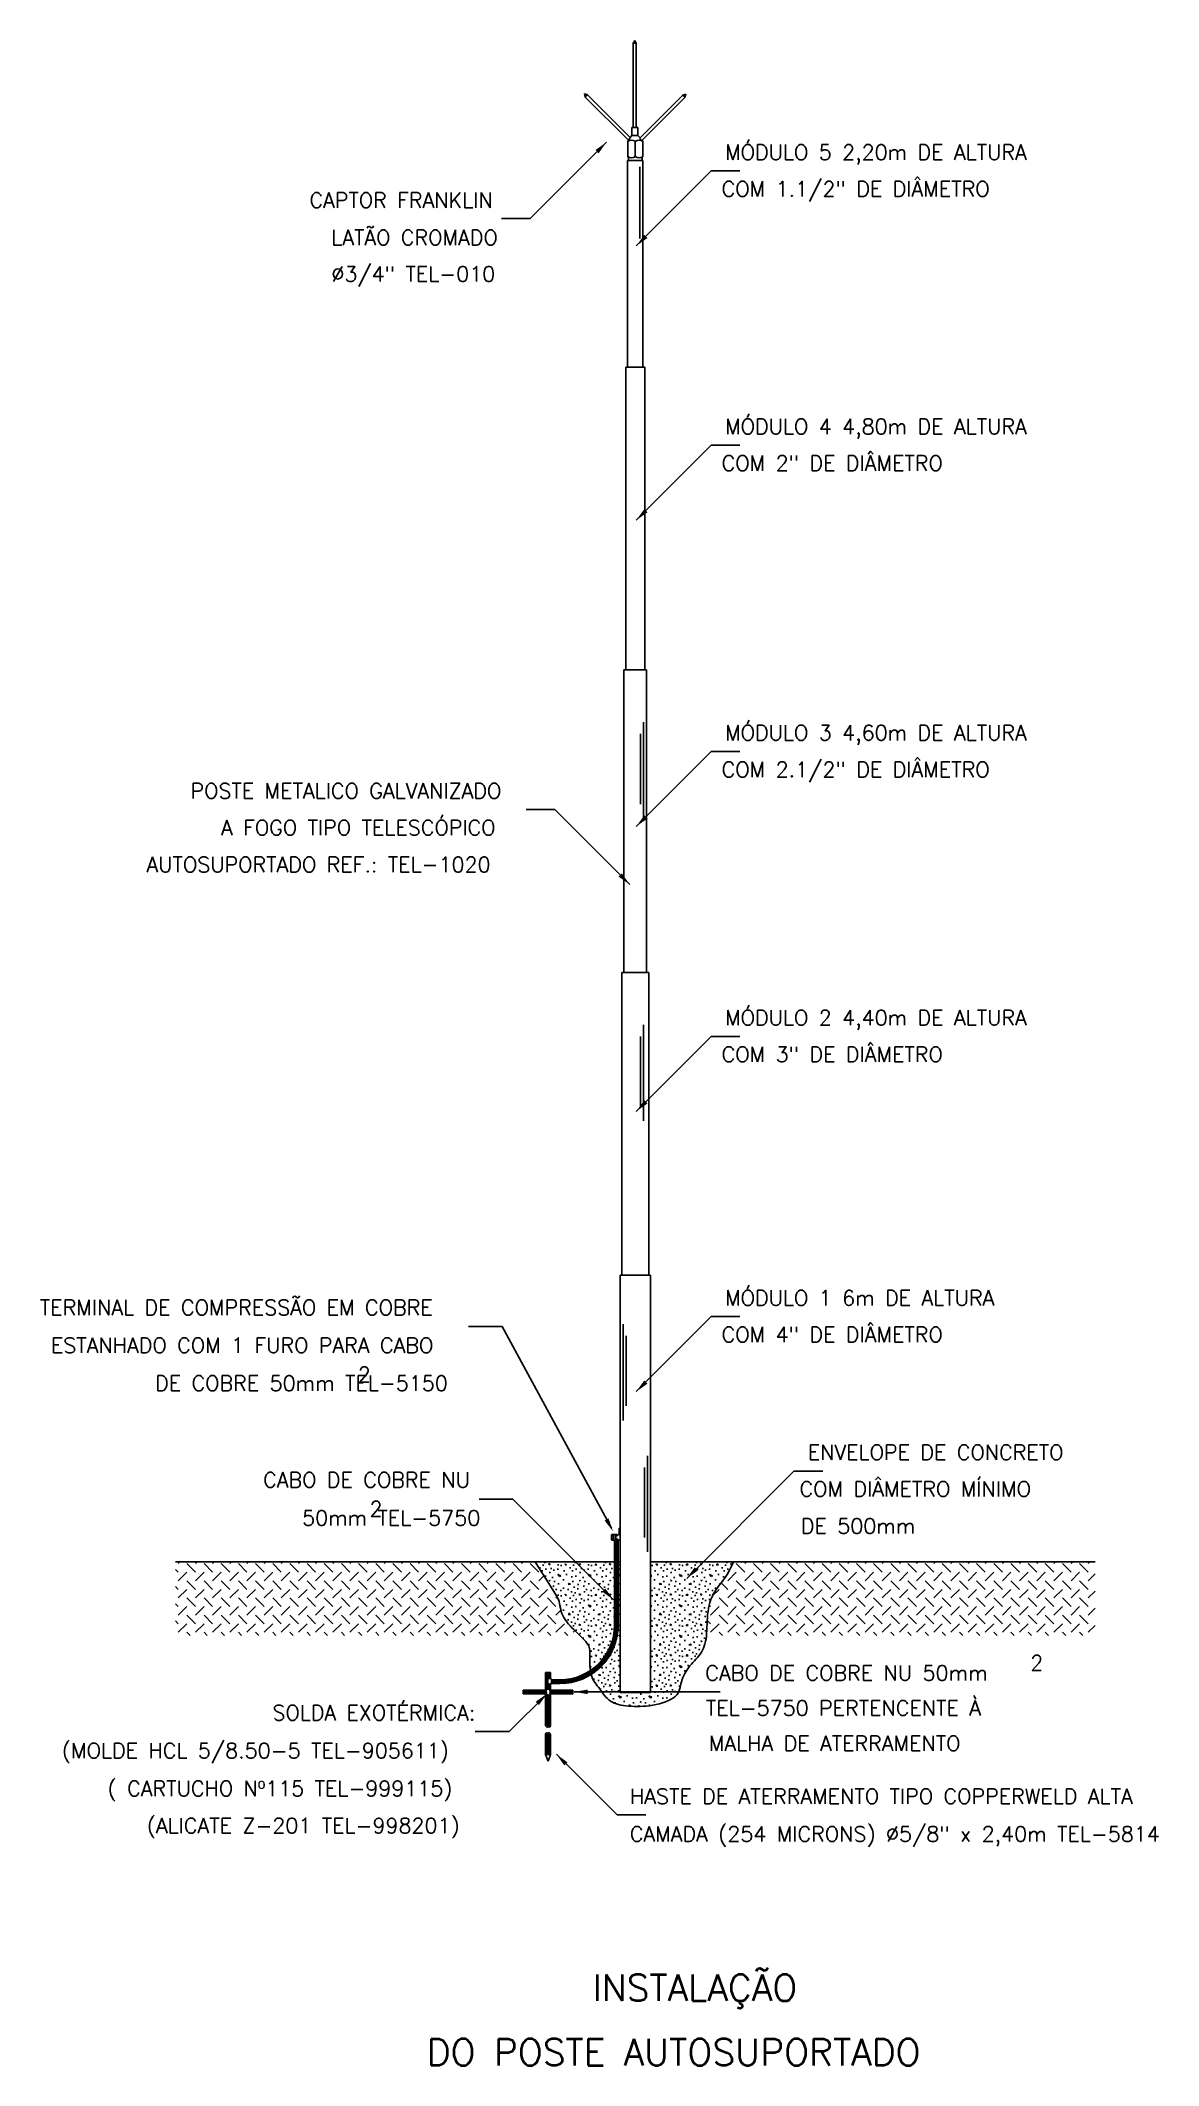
# Model space of a CAD drawing. Header units: millimetres. Extents: x -5859.4 to -5844.6, y -4731.5 to -4704.8.
import ezdxf
from ezdxf.enums import TextEntityAlignment as Align

# ---------------------------------------------------------------- set-up
doc = ezdxf.new("R2010")
doc.units = ezdxf.units.MM
doc.header["$LTSCALE"] = 10
doc.layers.add('Termotécnica', color=7, linetype='Continuous')
doc.styles.add('r140', font='romans.shx')
doc.styles.add('r80', font='romans.shx')

msp = doc.modelspace()

# ---------------------------------------------------------------- hatches: boundary and pattern name
at = {"layer": 'Termotécnica'}
h = msp.add_hatch(dxfattribs=at)
h.set_pattern_fill('CHECKERED', color=1, scale=0.16, angle=45, style=0)
h.set_pattern_definition([(45, (-5862.08326, -4737.51033), (0, 0.2262742), [0.16, -0.16]), (135, (-5862.08326, -4737.39719), (-0.2262742, 0), [0.16, -0.16])])
h.paths.add_polyline_path([(-5857.595, -4725.787), (-5852.263, -4725.787), (-5852.27, -4725.78), (-5852.295, -4725.757), (-5852.319, -4725.733), (-5852.345, -4725.709), (-5852.369, -4725.683), (-5852.394, -4725.657), (-5852.417, -4725.631), (-5852.438, -4725.604), (-5852.458, -4725.577), (-5852.475, -4725.55), (-5852.489, -4725.523), (-5852.501, -4725.496), (-5852.51, -4725.468), (-5852.517, -4725.441), (-5852.523, -4725.415), (-5852.528, -4725.389), (-5852.534, -4725.363), (-5852.54, -4725.338), (-5852.548, -4725.313), (-5852.559, -4725.289), (-5852.573, -4725.262), (-5852.594, -4725.228), (-5852.622, -4725.183), (-5852.661, -4725.124), (-5852.71, -4725.045), (-5852.773, -4724.944), (-5852.852, -4724.817), (-5857.595, -4724.817)])
h.paths.add_polyline_path([(-5850.242, -4724.817), (-5850.269, -4724.881), (-5850.296, -4724.935), (-5850.323, -4724.981), (-5850.349, -4725.021), (-5850.375, -4725.056), (-5850.4, -4725.088), (-5850.424, -4725.118), (-5850.446, -4725.148), (-5850.468, -4725.178), (-5850.487, -4725.21), (-5850.506, -4725.243), (-5850.522, -4725.277), (-5850.537, -4725.313), (-5850.55, -4725.35), (-5850.561, -4725.388), (-5850.57, -4725.428), (-5850.576, -4725.469), (-5850.581, -4725.51), (-5850.584, -4725.553), (-5850.586, -4725.595), (-5850.588, -4725.637), (-5850.59, -4725.678), (-5850.591, -4725.719), (-5850.594, -4725.758), (-5850.597, -4725.787), (-5845.474, -4725.787), (-5845.474, -4724.817)])
h = msp.add_hatch(dxfattribs=at)
h.set_pattern_fill('CONC', color=1, scale=0.4, style=0)
h.set_pattern_definition([(0, (-5862.36395, -4737.73425), (0, 0.4), [0, -0.4]), (0, (-5862.35995, -4737.87425), (0, 0.4), [0, -0.4]), (0, (-5862.34795, -4737.65825), (0, 0.4), [0, -0.4]), (338.1986, (-5862.55595, -4737.78225), (1.2000001, -0.39999996), [0.043081, -2.110985]), (216.8699, (-5862.51595, -4737.79825), (1.19999997, 0.80000005), [0.02, -1.98]), (130.6013, (-5862.531947, -4737.81025), (2.00000017, -2.39999961), [0.036878, -3.6509396, 0]), (206.5651, (-5862.66395, -4737.85825), (-0.3999997, -0.4000005), [0.0089444, -0.885483, 0]), (326.3099, (-5862.67195, -4737.86225), (0.7999998, -0.4000005), [0.014422, -1.427798]), (108.4349, (-5862.65995, -4737.87025), (-0.3999994, 0.8000002), [0.012649, -1.252262, 0]), (225, (-5862.40795, -4737.89825), (0, -0.4), [0.0169704, -0.548715, 0]), (0, (-5862.41995, -4737.91025), (0.4, 0.4), [0.024, -0.376, 0]), (135, (-5862.39595, -4737.91025), (-0.4, 0), [0.0169704, -0.548715, 0]), (251.5651, (-5862.45595, -4737.64225), (0.3999994, 0.8000002), [0.012649, -1.252262, 0]), (0, (-5862.45995, -4737.65425), (0.4, 0.4), [0.02, -0.38, 0]), (143.1301, (-5862.43995, -4737.65425), (-1.19999997, 0.80000005), [0.02, -1.98]), (213.6901, (-5862.66795, -4737.63825), (0.7999998, 0.4000005), [0.014422, -1.427798]), (341.5651, (-5862.67995, -4737.64625), (-0.8000002, 0.3999994), [0.025298, -1.239613]), (126.8699, (-5862.65595, -4737.65425), (0.80000005, -1.19999997), [0.02, -1.98]), (0, (-5862.55195, -4737.65425), (0, 0.4), [0, -0.4]), (0, (-5862.65995, -4737.75825), (0, 0.4), [0, -0.4]), (0, (-5862.54795, -4737.90625), (0, 0.4), [0, -0.4]), (0, (-5862.43995, -4737.78225), (0, 0.4), [0, -0.4]), (0, (-5862.55595, -4737.71425), (0, 0.4), [0, -0.4]), (0, (-5862.64395, -4737.70225), (0, 0.4), [0, -0.4]), (0, (-5862.60795, -4737.72625), (0, 0.4), [0, -0.4]), (0, (-5862.62395, -4737.82225), (0, 0.4), [0, -0.4]), (0, (-5862.71995, -4737.80625), (0, 0.4), [0, -0.4]), (0, (-5862.71595, -4737.71425), (0, 0.4), [0, -0.4]), (0, (-5862.72795, -4737.62625), (0, 0.4), [0, -0.4]), (0, (-5862.60395, -4737.61025), (0, 0.4), [0, -0.4]), (0, (-5862.51595, -4737.59425), (0, 0.4), [0, -0.4]), (0, (-5862.37595, -4737.61025), (0, 0.4), [0, -0.4]), (0, (-5862.47195, -4737.73425), (0, 0.4), [0, -0.4]), (0, (-5862.51195, -4737.66225), (0, 0.4), [0, -0.4]), (0, (-5862.47995, -4737.85425), (0, 0.4), [0, -0.4]), (0, (-5862.59995, -4737.87425), (0, 0.4), [0, -0.4]), (0, (-5862.47995, -4737.96225), (0, 0.4), [0, -0.4]), (0, (-5862.61195, -4737.93825), (0, 0.4), [0, -0.4]), (0, (-5862.73995, -4737.95025), (0, 0.4), [0, -0.4]), (0, (-5862.69195, -4737.97025), (0, 0.4), [0, -0.4]), (0, (-5862.68795, -4737.91425), (0, 0.4), [0, -0.4]), (0, (-5862.41995, -4737.97825), (0, 0.4), [0, -0.4]), (0, (-5862.37195, -4737.81425), (0, 0.4), [0, -0.4]), (0, (-5862.39195, -4737.69425), (0, 0.4), [0, -0.4]), (0, (-5862.57595, -4737.98225), (0, 0.4), [0, -0.4])])
h.paths.add_polyline_path([(-5851.809, -4725.651), (-5851.809, -4724.817), (-5852.852, -4724.817), (-5852.773, -4724.944), (-5852.71, -4725.045), (-5852.661, -4725.124), (-5852.622, -4725.183), (-5852.594, -4725.228), (-5852.573, -4725.262), (-5852.559, -4725.289), (-5852.548, -4725.313), (-5852.54, -4725.338), (-5852.534, -4725.363), (-5852.528, -4725.389), (-5852.523, -4725.415), (-5852.517, -4725.441), (-5852.51, -4725.468), (-5852.501, -4725.496), (-5852.489, -4725.523), (-5852.475, -4725.55), (-5852.458, -4725.577), (-5852.438, -4725.604), (-5852.417, -4725.631), (-5852.394, -4725.657), (-5852.369, -4725.683), (-5852.345, -4725.709), (-5852.319, -4725.733), (-5852.295, -4725.757), (-5852.27, -4725.78), (-5852.247, -4725.803), (-5852.225, -4725.825), (-5852.205, -4725.846), (-5852.186, -4725.866), (-5852.171, -4725.886), (-5852.158, -4725.905), (-5852.148, -4725.924), (-5852.141, -4725.942), (-5852.136, -4725.961), (-5852.133, -4725.981), (-5852.132, -4726.001), (-5852.132, -4726.022), (-5852.133, -4726.046), (-5852.133, -4726.071), (-5852.134, -4726.099), (-5852.134, -4726.128), (-5852.134, -4726.159), (-5852.132, -4726.191), (-5852.13, -4726.222), (-5852.127, -4726.248, 0.249446)])
h.paths.add_polyline_path([(-5850.963, -4726.528), (-5850.96, -4726.522), (-5850.951, -4726.498), (-5850.944, -4726.473), (-5850.938, -4726.447), (-5850.933, -4726.421), (-5850.926, -4726.395), (-5850.917, -4726.368), (-5850.907, -4726.341), (-5850.895, -4726.315), (-5850.881, -4726.289), (-5850.867, -4726.263), (-5850.85, -4726.237), (-5850.833, -4726.212), (-5850.814, -4726.188), (-5850.795, -4726.165), (-5850.775, -4726.143), (-5850.755, -4726.121), (-5850.735, -4726.099), (-5850.715, -4726.077), (-5850.696, -4726.054), (-5850.679, -4726.031), (-5850.663, -4726.006), (-5850.649, -4725.981), (-5850.636, -4725.954), (-5850.625, -4725.925), (-5850.616, -4725.895), (-5850.609, -4725.863), (-5850.602, -4725.83), (-5850.598, -4725.795), (-5850.594, -4725.758), (-5850.591, -4725.719), (-5850.59, -4725.678), (-5850.588, -4725.637), (-5850.586, -4725.595), (-5850.584, -4725.553), (-5850.581, -4725.51), (-5850.576, -4725.469), (-5850.57, -4725.428), (-5850.561, -4725.388), (-5850.55, -4725.35), (-5850.537, -4725.313), (-5850.522, -4725.277), (-5850.506, -4725.243), (-5850.487, -4725.21), (-5850.468, -4725.178), (-5850.446, -4725.148), (-5850.424, -4725.118), (-5850.4, -4725.088), (-5850.375, -4725.056), (-5850.349, -4725.021), (-5850.323, -4724.981), (-5850.296, -4724.935), (-5850.269, -4724.881), (-5850.242, -4724.817), (-5851.335, -4724.817), (-5851.335, -4726.528)])
h.paths.add_polyline_path([(-5851.735, -4726.528), (-5851.735, -4724.817), (-5851.76, -4724.817), (-5851.76, -4725.651, -0.000135), (-5851.76, -4725.651, -0.256315), (-5852.116, -4726.3), (-5852.113, -4726.312), (-5852.104, -4726.338), (-5852.093, -4726.362), (-5852.08, -4726.385), (-5852.066, -4726.407), (-5852.051, -4726.428), (-5852.036, -4726.448), (-5852.02, -4726.469), (-5852.004, -4726.49), (-5851.988, -4726.511), (-5851.976, -4726.528)])
h.paths.add_polyline_path([(-5851.976, -4726.528), (-5851.972, -4726.533), (-5851.956, -4726.555), (-5851.939, -4726.577), (-5851.921, -4726.598), (-5851.902, -4726.617), (-5851.882, -4726.635), (-5851.86, -4726.652), (-5851.837, -4726.666), (-5851.811, -4726.678), (-5851.784, -4726.688), (-5851.755, -4726.696), (-5851.724, -4726.703), (-5851.692, -4726.709), (-5851.659, -4726.713), (-5851.624, -4726.716), (-5851.587, -4726.719), (-5851.55, -4726.721), (-5851.511, -4726.721), (-5851.471, -4726.721), (-5851.431, -4726.719), (-5851.389, -4726.716), (-5851.347, -4726.711), (-5851.304, -4726.704), (-5851.261, -4726.696), (-5851.217, -4726.685), (-5851.175, -4726.673), (-5851.135, -4726.659), (-5851.097, -4726.644), (-5851.062, -4726.627), (-5851.032, -4726.609), (-5851.007, -4726.589), (-5850.987, -4726.568), (-5850.971, -4726.545), (-5850.963, -4726.528), (-5851.335, -4726.528), (-5851.335, -4726.539), (-5851.735, -4726.539), (-5851.735, -4726.528)])

# ---------------------------------------------------------------- linework, layer by layer
at = {"layer": 'Termotécnica', "color": 2}
for p, q in [((-5851.562, -4704.804), (-5851.542, -4704.77)), ((-5851.562, -4705.915), (-5851.562, -4704.804)), ((-5851.562, -4704.804), (-5851.521, -4704.804)), ((-5851.542, -4704.77), (-5851.521, -4704.804)), ((-5851.521, -4705.915), (-5851.521, -4704.804)), ((-5852.193, -4705.514), (-5852.205, -4705.474)), ((-5852.205, -4705.474), (-5852.167, -4705.482)), ((-5852.193, -4705.514), (-5852.167, -4705.482)), ((-5851.627, -4706.08), (-5852.193, -4705.514)), ((-5851.602, -4706.047), (-5852.167, -4705.482)), ((-5851.475, -4706.056), (-5850.909, -4705.49)), ((-5851.442, -4706.081), (-5850.876, -4705.515)), ((-5850.909, -4705.49), (-5850.868, -4705.478)), ((-5850.909, -4705.49), (-5850.876, -4705.515)), ((-5850.868, -4705.478), (-5850.876, -4705.515)), ((-5851.58, -4705.915), (-5851.5, -4705.915)), ((-5851.58, -4706.023), (-5851.58, -4705.915)), ((-5851.5, -4705.915), (-5851.5, -4706.023)), ((-5852.92, -4707.114), (-5851.912, -4706.107)), ((-5851.634, -4706.1), (-5851.626, -4706.081)), ((-5851.634, -4706.299), (-5851.634, -4706.1)), ((-5851.602, -4706.047), (-5851.581, -4706.023)), ((-5851.5, -4706.023), (-5851.58, -4706.023)), ((-5851.534, -4706.299), (-5851.534, -4706.099)), ((-5851.472, -4706.051), (-5851.5, -4706.022)), ((-5851.442, -4706.081), (-5851.446, -4706.085)), ((-5851.434, -4706.1), (-5851.443, -4706.082)), ((-5851.434, -4706.299), (-5851.434, -4706.1)), ((-5851.635, -4706.35), (-5851.435, -4706.35)), ((-5851.635, -4709.076), (-5851.635, -4706.35)), ((-5851.625, -4706.316), (-5851.625, -4706.35)), ((-5850.534, -4706.489), (-5851.522, -4707.477)), ((-5851.445, -4706.35), (-5851.445, -4706.316)), ((-5851.435, -4706.35), (-5851.435, -4709.076)), ((-5851.661, -4709.076), (-5851.661, -4713.063)), ((-5851.661, -4709.076), (-5851.409, -4709.076)), ((-5851.409, -4709.076), (-5851.409, -4713.063)), ((-5850.534, -4710.103), (-5851.522, -4711.091)), ((-5851.685, -4717.051), (-5851.685, -4713.063)), ((-5851.685, -4713.063), (-5851.385, -4713.063)), ((-5851.385, -4713.063), (-5851.385, -4717.051)), ((-5850.534, -4714.138), (-5851.522, -4715.126)), ((-5852.594, -4714.904), (-5851.606, -4715.892)), ((-5851.711, -4717.051), (-5851.358, -4717.051)), ((-5851.711, -4721.039), (-5851.711, -4717.051)), ((-5851.358, -4721.039), (-5851.358, -4717.051)), ((-5850.534, -4717.893), (-5851.522, -4718.881)), ((-5851.735, -4721.039), (-5851.335, -4721.039)), ((-5851.335, -4721.039), (-5851.335, -4726.539)), ((-5853.287, -4721.713), (-5851.846, -4724.374)), ((-5850.534, -4721.584), (-5851.522, -4722.573)), ((-5849.443, -4723.62), (-5850.857, -4725.034)), ((-5853.148, -4723.99), (-5851.823, -4725.315)), ((-5851.747, -4724.372), (-5851.747, -4724.454)), ((-5851.735, -4724.372), (-5851.747, -4724.372)), ((-5851.735, -4724.372), (-5851.735, -4724.53)), ((-5851.819, -4724.454), (-5851.819, -4724.53)), ((-5851.779, -4724.454), (-5851.819, -4724.454)), ((-5851.779, -4724.53), (-5851.819, -4724.53)), ((-5851.809, -4725.651), (-5851.809, -4724.53)), ((-5851.791, -4724.466), (-5851.779, -4724.466)), ((-5851.791, -4724.466), (-5851.791, -4724.518)), ((-5851.791, -4724.518), (-5851.779, -4724.518)), ((-5851.789, -4724.468), (-5851.763, -4724.468)), ((-5851.789, -4724.516), (-5851.763, -4724.516)), ((-5851.779, -4724.454), (-5851.779, -4724.466)), ((-5851.779, -4724.53), (-5851.779, -4724.518)), ((-5851.763, -4724.454), (-5851.763, -4724.468)), ((-5851.747, -4724.454), (-5851.763, -4724.454)), ((-5851.763, -4724.53), (-5851.763, -4724.516)), ((-5851.735, -4724.53), (-5851.763, -4724.53)), ((-5851.76, -4725.651), (-5851.76, -4724.53)), ((-5853.012, -4726.555), (-5853.012, -4726.506)), ((-5853.012, -4726.506), (-5852.706, -4726.506)), ((-5852.663, -4726.506), (-5852.357, -4726.506)), ((-5852.644, -4726.42), (-5852.529, -4726.42)), ((-5852.635, -4726.371), (-5852.529, -4726.371)), ((-5852.357, -4726.555), (-5852.357, -4726.506)), ((-5850.794, -4726.528), (-5852.341, -4726.528)), ((-5851.335, -4726.539), (-5851.735, -4726.539)), ((-5853.197, -4727.053), (-5852.698, -4726.554)), ((-5853.012, -4726.555), (-5852.711, -4726.555)), ((-5852.658, -4726.555), (-5852.357, -4726.555)), ((-5851.775, -4728.151), (-5852.575, -4727.351))]:
    msp.add_line(p, q, dxfattribs=at)
at = {"layer": 'Termotécnica', "color": 1}
for p, q in [((-5851.475, -4706.433), (-5851.475, -4707.38)), ((-5850.534, -4706.489), (-5850.156, -4706.489)), ((-5852.92, -4707.114), (-5853.298, -4707.114)), ((-5850.534, -4710.103), (-5850.156, -4710.103)), ((-5851.465, -4713.906), (-5851.465, -4714.83)), ((-5851.425, -4713.752), (-5851.425, -4715.018)), ((-5850.534, -4714.138), (-5850.156, -4714.138)), ((-5852.594, -4714.904), (-5852.972, -4714.904)), ((-5851.425, -4717.74), (-5851.425, -4719.006)), ((-5851.465, -4717.894), (-5851.465, -4718.817)), ((-5850.534, -4717.893), (-5850.156, -4717.893)), ((-5853.732, -4721.713), (-5853.287, -4721.713)), ((-5851.695, -4721.685), (-5851.695, -4722.951)), ((-5850.534, -4721.584), (-5850.156, -4721.584)), ((-5851.655, -4721.839), (-5851.655, -4722.762)), ((-5851.415, -4723.573), (-5851.415, -4724.496)), ((-5851.375, -4723.419), (-5851.375, -4724.685)), ((-5849.443, -4723.62), (-5849.064, -4723.62)), ((-5853.594, -4723.99), (-5853.148, -4723.99)), ((-5851.847, -4724.519), (-5851.847, -4724.465)), ((-5851.844, -4724.456), (-5851.823, -4724.456)), ((-5851.844, -4724.474), (-5851.823, -4724.474)), ((-5851.844, -4724.51), (-5851.823, -4724.51)), ((-5851.844, -4724.528), (-5851.823, -4724.528)), ((-5851.819, -4724.465), (-5851.819, -4724.519)), ((-5852.716, -4726.506), (-5852.716, -4726.275)), ((-5852.652, -4726.275), (-5852.716, -4726.275)), ((-5852.708, -4726.506), (-5852.708, -4726.275)), ((-5852.696, -4726.492), (-5852.696, -4726.275)), ((-5852.672, -4726.352), (-5852.672, -4726.275)), ((-5852.66, -4726.352), (-5852.66, -4726.275)), ((-5852.652, -4726.354), (-5852.652, -4726.275)), ((-5852.684, -4726.493), (-5852.683, -4726.493)), ((-5852.672, -4726.49), (-5852.672, -4726.428)), ((-5852.659, -4726.352), (-5852.661, -4726.352)), ((-5852.66, -4726.506), (-5852.66, -4726.426)), ((-5852.652, -4726.506), (-5852.652, -4726.424)), ((-5850.794, -4726.528), (-5850.416, -4726.528)), ((-5852.716, -4726.976), (-5852.716, -4726.555)), ((-5852.708, -4726.967), (-5852.708, -4726.569)), ((-5852.696, -4726.965), (-5852.696, -4726.567)), ((-5852.672, -4726.988), (-5852.672, -4726.572)), ((-5852.66, -4726.991), (-5852.66, -4726.566)), ((-5852.652, -4726.976), (-5852.652, -4726.555)), ((-5853.643, -4727.053), (-5853.197, -4727.053)), ((-5852.708, -4727.072), (-5852.708, -4727.353)), ((-5852.696, -4727.074), (-5852.696, -4727.353)), ((-5852.716, -4727.086), (-5852.716, -4727.353)), ((-5852.672, -4727.097), (-5852.672, -4727.353)), ((-5852.66, -4727.096), (-5852.66, -4727.353)), ((-5852.652, -4727.086), (-5852.652, -4727.353)), ((-5852.684, -4727.442), (-5852.716, -4727.353)), ((-5852.652, -4727.353), (-5852.716, -4727.353)), ((-5852.684, -4727.442), (-5852.652, -4727.353)), ((-5851.775, -4728.151), (-5851.397, -4728.151))]:
    msp.add_line(p, q, dxfattribs=at)
at = {"layer": 'Termotécnica', "color": 3}
for p, q in [((-5857.595, -4724.817), (-5851.809, -4724.817)), ((-5851.76, -4724.817), (-5851.735, -4724.817)), ((-5851.335, -4724.817), (-5845.474, -4724.817))]:
    msp.add_line(p, q, dxfattribs=at)
at = {"layer": 'Termotécnica', "color": 2}
msp.add_lwpolyline([(-5851.735, -4726.539), (-5851.735, -4721.039)], dxfattribs=at)
at = {"layer": 'Termotécnica', "color": 1}
for points in [[(-5852.852, -4724.817), (-5852.773, -4724.944), (-5852.71, -4725.045), (-5852.661, -4725.124), (-5852.622, -4725.183), (-5852.594, -4725.228), (-5852.573, -4725.262), (-5852.559, -4725.289), (-5852.548, -4725.313), (-5852.54, -4725.338), (-5852.534, -4725.363), (-5852.528, -4725.389), (-5852.523, -4725.415), (-5852.517, -4725.441), (-5852.51, -4725.468), (-5852.501, -4725.496), (-5852.489, -4725.523), (-5852.475, -4725.55), (-5852.458, -4725.577), (-5852.438, -4725.604), (-5852.417, -4725.631), (-5852.394, -4725.657), (-5852.369, -4725.683), (-5852.345, -4725.709), (-5852.319, -4725.733), (-5852.295, -4725.757), (-5852.27, -4725.78), (-5852.247, -4725.803), (-5852.225, -4725.825), (-5852.205, -4725.846), (-5852.186, -4725.866), (-5852.171, -4725.886), (-5852.158, -4725.905), (-5852.148, -4725.924), (-5852.141, -4725.942), (-5852.136, -4725.961), (-5852.133, -4725.981), (-5852.132, -4726.001), (-5852.132, -4726.022), (-5852.133, -4726.046), (-5852.133, -4726.071), (-5852.134, -4726.099), (-5852.134, -4726.128), (-5852.134, -4726.159), (-5852.132, -4726.191), (-5852.13, -4726.222), (-5852.126, -4726.253), (-5852.12, -4726.283), (-5852.113, -4726.312), (-5852.104, -4726.338), (-5852.093, -4726.362), (-5852.08, -4726.385), (-5852.066, -4726.407), (-5852.051, -4726.428), (-5852.036, -4726.448), (-5852.02, -4726.469), (-5852.004, -4726.49), (-5851.988, -4726.511), (-5851.972, -4726.533), (-5851.956, -4726.555), (-5851.939, -4726.577), (-5851.921, -4726.598), (-5851.902, -4726.617), (-5851.882, -4726.635), (-5851.86, -4726.652), (-5851.837, -4726.666), (-5851.811, -4726.678), (-5851.784, -4726.688), (-5851.755, -4726.696), (-5851.724, -4726.703), (-5851.692, -4726.709), (-5851.659, -4726.713), (-5851.624, -4726.716), (-5851.587, -4726.719), (-5851.55, -4726.721), (-5851.511, -4726.721), (-5851.471, -4726.721), (-5851.431, -4726.719), (-5851.389, -4726.716), (-5851.347, -4726.711), (-5851.304, -4726.704), (-5851.261, -4726.696), (-5851.217, -4726.685), (-5851.175, -4726.673), (-5851.135, -4726.659), (-5851.097, -4726.644), (-5851.062, -4726.627), (-5851.032, -4726.609), (-5851.007, -4726.589), (-5850.987, -4726.568), (-5850.971, -4726.545), (-5850.96, -4726.522), (-5850.951, -4726.498), (-5850.944, -4726.473), (-5850.938, -4726.447), (-5850.933, -4726.421), (-5850.926, -4726.395), (-5850.917, -4726.368), (-5850.907, -4726.341), (-5850.895, -4726.315), (-5850.881, -4726.289), (-5850.867, -4726.263), (-5850.85, -4726.237), (-5850.833, -4726.212), (-5850.814, -4726.188), (-5850.795, -4726.165), (-5850.775, -4726.143), (-5850.755, -4726.121), (-5850.735, -4726.099), (-5850.715, -4726.077), (-5850.696, -4726.054), (-5850.679, -4726.031), (-5850.663, -4726.006), (-5850.649, -4725.981), (-5850.636, -4725.954), (-5850.625, -4725.925), (-5850.616, -4725.895), (-5850.609, -4725.863), (-5850.602, -4725.83), (-5850.598, -4725.795), (-5850.594, -4725.758), (-5850.591, -4725.719), (-5850.59, -4725.678), (-5850.588, -4725.637), (-5850.586, -4725.595), (-5850.584, -4725.553), (-5850.581, -4725.51), (-5850.576, -4725.469), (-5850.57, -4725.428), (-5850.561, -4725.388), (-5850.55, -4725.35), (-5850.537, -4725.313), (-5850.522, -4725.277), (-5850.506, -4725.243), (-5850.487, -4725.21), (-5850.468, -4725.178), (-5850.446, -4725.148), (-5850.424, -4725.118), (-5850.4, -4725.088), (-5850.375, -4725.056), (-5850.349, -4725.021), (-5850.323, -4724.981), (-5850.296, -4724.935), (-5850.269, -4724.881), (-5850.242, -4724.817)], [(-5852.684, -4726.493), (-5852.685, -4726.493), (-5852.686, -4726.493), (-5852.687, -4726.493), (-5852.688, -4726.493), (-5852.689, -4726.493), (-5852.691, -4726.493), (-5852.692, -4726.492), (-5852.693, -4726.492), (-5852.694, -4726.492), (-5852.695, -4726.492), (-5852.696, -4726.492), (-5852.697, -4726.493), (-5852.698, -4726.493), (-5852.699, -4726.493), (-5852.7, -4726.493), (-5852.701, -4726.494), (-5852.701, -4726.494), (-5852.702, -4726.495), (-5852.703, -4726.495), (-5852.704, -4726.496), (-5852.704, -4726.497), (-5852.705, -4726.497), (-5852.705, -4726.498), (-5852.705, -4726.499), (-5852.706, -4726.499), (-5852.706, -4726.5), (-5852.706, -4726.501), (-5852.706, -4726.502), (-5852.705, -4726.503), (-5852.705, -4726.504), (-5852.705, -4726.505), (-5852.705, -4726.505), (-5852.705, -4726.506), (-5852.706, -4726.507), (-5852.706, -4726.508), (-5852.706, -4726.509), (-5852.707, -4726.509), (-5852.707, -4726.51), (-5852.707, -4726.511), (-5852.708, -4726.512), (-5852.708, -4726.513), (-5852.709, -4726.513), (-5852.709, -4726.514), (-5852.71, -4726.515), (-5852.71, -4726.516), (-5852.71, -4726.517), (-5852.71, -4726.518), (-5852.71, -4726.519), (-5852.71, -4726.52), (-5852.71, -4726.521), (-5852.71, -4726.522), (-5852.709, -4726.524), (-5852.709, -4726.525), (-5852.709, -4726.526), (-5852.708, -4726.528), (-5852.707, -4726.529), (-5852.707, -4726.53), (-5852.706, -4726.531), (-5852.706, -4726.533), (-5852.705, -4726.534), (-5852.705, -4726.535), (-5852.704, -4726.536), (-5852.704, -4726.537), (-5852.704, -4726.538), (-5852.704, -4726.539), (-5852.704, -4726.54), (-5852.704, -4726.541), (-5852.704, -4726.542), (-5852.704, -4726.543), (-5852.705, -4726.544), (-5852.705, -4726.545), (-5852.706, -4726.545), (-5852.706, -4726.546), (-5852.707, -4726.547), (-5852.707, -4726.548), (-5852.708, -4726.549), (-5852.709, -4726.549), (-5852.709, -4726.55), (-5852.71, -4726.551), (-5852.71, -4726.552), (-5852.71, -4726.553), (-5852.711, -4726.553), (-5852.711, -4726.554), (-5852.711, -4726.555), (-5852.711, -4726.556), (-5852.711, -4726.557), (-5852.711, -4726.558), (-5852.712, -4726.558), (-5852.712, -4726.559), (-5852.712, -4726.56), (-5852.712, -4726.561), (-5852.712, -4726.561), (-5852.712, -4726.562), (-5852.712, -4726.563), (-5852.712, -4726.564), (-5852.712, -4726.564), (-5852.712, -4726.565), (-5852.712, -4726.566), (-5852.711, -4726.566), (-5852.711, -4726.567), (-5852.711, -4726.567), (-5852.71, -4726.568), (-5852.709, -4726.569), (-5852.709, -4726.569), (-5852.708, -4726.569), (-5852.708, -4726.57), (-5852.707, -4726.57), (-5852.706, -4726.57), (-5852.706, -4726.57), (-5852.705, -4726.57), (-5852.704, -4726.57), (-5852.703, -4726.57), (-5852.702, -4726.57), (-5852.702, -4726.569), (-5852.701, -4726.569), (-5852.7, -4726.569), (-5852.699, -4726.568), (-5852.698, -4726.568), (-5852.697, -4726.568), (-5852.697, -4726.567), (-5852.696, -4726.567), (-5852.695, -4726.567), (-5852.694, -4726.567), (-5852.693, -4726.567), (-5852.692, -4726.567), (-5852.691, -4726.568), (-5852.69, -4726.568), (-5852.69, -4726.568), (-5852.689, -4726.568), (-5852.688, -4726.569), (-5852.687, -4726.569), (-5852.687, -4726.569), (-5852.686, -4726.57), (-5852.685, -4726.57), (-5852.684, -4726.57), (-5852.683, -4726.571), (-5852.682, -4726.571), (-5852.681, -4726.571), (-5852.679, -4726.572), (-5852.678, -4726.572), (-5852.677, -4726.572), (-5852.675, -4726.572), (-5852.674, -4726.572), (-5852.673, -4726.572), (-5852.672, -4726.572), (-5852.67, -4726.572), (-5852.669, -4726.571), (-5852.668, -4726.571), (-5852.667, -4726.57), (-5852.666, -4726.57), (-5852.665, -4726.569), (-5852.664, -4726.569), (-5852.663, -4726.568), (-5852.663, -4726.568), (-5852.662, -4726.567), (-5852.661, -4726.566), (-5852.66, -4726.566), (-5852.66, -4726.565), (-5852.659, -4726.564), (-5852.658, -4726.564), (-5852.658, -4726.563), (-5852.658, -4726.562), (-5852.657, -4726.561), (-5852.657, -4726.561), (-5852.657, -4726.56), (-5852.657, -4726.559), (-5852.657, -4726.558), (-5852.657, -4726.557), (-5852.657, -4726.556), (-5852.658, -4726.555), (-5852.658, -4726.554), (-5852.658, -4726.553), (-5852.659, -4726.552), (-5852.659, -4726.551), (-5852.659, -4726.55), (-5852.659, -4726.549), (-5852.66, -4726.548), (-5852.66, -4726.547), (-5852.659, -4726.546), (-5852.659, -4726.544), (-5852.659, -4726.543), (-5852.659, -4726.542), (-5852.658, -4726.541), (-5852.658, -4726.54), (-5852.658, -4726.538), (-5852.657, -4726.537), (-5852.657, -4726.536), (-5852.656, -4726.535), (-5852.656, -4726.534), (-5852.656, -4726.533), (-5852.655, -4726.532), (-5852.655, -4726.53), (-5852.655, -4726.529), (-5852.655, -4726.528), (-5852.655, -4726.527), (-5852.655, -4726.525), (-5852.655, -4726.524), (-5852.655, -4726.523), (-5852.655, -4726.521), (-5852.656, -4726.52), (-5852.656, -4726.519), (-5852.657, -4726.518), (-5852.657, -4726.516), (-5852.658, -4726.515), (-5852.659, -4726.514), (-5852.66, -4726.512), (-5852.66, -4726.511), (-5852.661, -4726.51), (-5852.662, -4726.508), (-5852.662, -4726.507), (-5852.663, -4726.506), (-5852.663, -4726.505), (-5852.663, -4726.503), (-5852.664, -4726.502), (-5852.664, -4726.501), (-5852.664, -4726.5), (-5852.664, -4726.499), (-5852.664, -4726.498), (-5852.664, -4726.497), (-5852.664, -4726.496), (-5852.664, -4726.495), (-5852.665, -4726.494), (-5852.665, -4726.493), (-5852.665, -4726.493), (-5852.665, -4726.492), (-5852.666, -4726.492), (-5852.666, -4726.491), (-5852.667, -4726.491), (-5852.667, -4726.491), (-5852.668, -4726.49), (-5852.669, -4726.49), (-5852.67, -4726.49), (-5852.671, -4726.49), (-5852.672, -4726.49), (-5852.673, -4726.49), (-5852.674, -4726.49), (-5852.675, -4726.49), (-5852.675, -4726.491), (-5852.676, -4726.491), (-5852.677, -4726.491), (-5852.678, -4726.491), (-5852.679, -4726.492), (-5852.68, -4726.492), (-5852.68, -4726.493), (-5852.681, -4726.493), (-5852.682, -4726.493), (-5852.683, -4726.493)], [(-5852.661, -4726.352), (-5852.662, -4726.351), (-5852.663, -4726.351), (-5852.664, -4726.351), (-5852.665, -4726.352), (-5852.666, -4726.352), (-5852.668, -4726.352), (-5852.669, -4726.352), (-5852.67, -4726.352), (-5852.67, -4726.352), (-5852.671, -4726.352), (-5852.672, -4726.352), (-5852.673, -4726.352), (-5852.674, -4726.352), (-5852.675, -4726.352), (-5852.676, -4726.353), (-5852.676, -4726.353), (-5852.678, -4726.353), (-5852.679, -4726.353), (-5852.68, -4726.354), (-5852.681, -4726.354), (-5852.682, -4726.355), (-5852.683, -4726.355), (-5852.684, -4726.356), (-5852.685, -4726.356), (-5852.685, -4726.357), (-5852.686, -4726.358), (-5852.686, -4726.358), (-5852.687, -4726.359), (-5852.687, -4726.36), (-5852.687, -4726.361), (-5852.687, -4726.362), (-5852.687, -4726.363), (-5852.687, -4726.365), (-5852.687, -4726.366), (-5852.687, -4726.368), (-5852.687, -4726.369), (-5852.687, -4726.371), (-5852.687, -4726.372), (-5852.687, -4726.374), (-5852.688, -4726.375), (-5852.688, -4726.376), (-5852.688, -4726.377), (-5852.688, -4726.378), (-5852.689, -4726.379), (-5852.689, -4726.38), (-5852.69, -4726.381), (-5852.69, -4726.382), (-5852.69, -4726.383), (-5852.69, -4726.384), (-5852.691, -4726.385), (-5852.691, -4726.387), (-5852.69, -4726.388), (-5852.69, -4726.389), (-5852.69, -4726.391), (-5852.69, -4726.392), (-5852.689, -4726.393), (-5852.689, -4726.395), (-5852.688, -4726.396), (-5852.688, -4726.397), (-5852.687, -4726.399), (-5852.687, -4726.4), (-5852.686, -4726.401), (-5852.686, -4726.403), (-5852.686, -4726.404), (-5852.686, -4726.405), (-5852.686, -4726.407), (-5852.686, -4726.408), (-5852.686, -4726.409), (-5852.686, -4726.41), (-5852.686, -4726.412), (-5852.686, -4726.413), (-5852.686, -4726.415), (-5852.685, -4726.416), (-5852.685, -4726.418), (-5852.684, -4726.419), (-5852.684, -4726.421), (-5852.683, -4726.423), (-5852.682, -4726.424), (-5852.681, -4726.425), (-5852.68, -4726.426), (-5852.679, -4726.427), (-5852.678, -4726.428), (-5852.677, -4726.428), (-5852.676, -4726.428), (-5852.675, -4726.428), (-5852.674, -4726.428), (-5852.673, -4726.428), (-5852.671, -4726.428), (-5852.67, -4726.428), (-5852.669, -4726.427), (-5852.668, -4726.427), (-5852.667, -4726.427), (-5852.665, -4726.427), (-5852.664, -4726.426), (-5852.663, -4726.426), (-5852.661, -4726.426), (-5852.66, -4726.426), (-5852.658, -4726.425), (-5852.657, -4726.425), (-5852.655, -4726.425), (-5852.653, -4726.424), (-5852.652, -4726.424), (-5852.65, -4726.424), (-5852.649, -4726.423), (-5852.648, -4726.423), (-5852.647, -4726.422), (-5852.646, -4726.422), (-5852.645, -4726.421), (-5852.644, -4726.42), (-5852.643, -4726.419), (-5852.643, -4726.418), (-5852.642, -4726.417), (-5852.642, -4726.415), (-5852.641, -4726.413), (-5852.641, -4726.412), (-5852.641, -4726.41), (-5852.641, -4726.408), (-5852.641, -4726.406), (-5852.641, -4726.403), (-5852.641, -4726.401), (-5852.641, -4726.399), (-5852.641, -4726.397), (-5852.64, -4726.395), (-5852.64, -4726.393), (-5852.64, -4726.391), (-5852.64, -4726.389), (-5852.639, -4726.387), (-5852.639, -4726.385), (-5852.639, -4726.384), (-5852.638, -4726.382), (-5852.638, -4726.38), (-5852.637, -4726.379), (-5852.637, -4726.377), (-5852.636, -4726.376), (-5852.636, -4726.375), (-5852.635, -4726.373), (-5852.635, -4726.372), (-5852.635, -4726.371), (-5852.635, -4726.37), (-5852.635, -4726.369), (-5852.635, -4726.368), (-5852.635, -4726.367), (-5852.636, -4726.367), (-5852.636, -4726.366), (-5852.636, -4726.365), (-5852.637, -4726.365), (-5852.637, -4726.364), (-5852.638, -4726.364), (-5852.638, -4726.363), (-5852.639, -4726.363), (-5852.64, -4726.362), (-5852.641, -4726.362), (-5852.642, -4726.361), (-5852.643, -4726.36), (-5852.644, -4726.36), (-5852.645, -4726.359), (-5852.646, -4726.358), (-5852.648, -4726.357), (-5852.649, -4726.356), (-5852.65, -4726.355), (-5852.652, -4726.355), (-5852.653, -4726.354), (-5852.654, -4726.353), (-5852.656, -4726.353), (-5852.657, -4726.352), (-5852.658, -4726.352), (-5852.659, -4726.352)]]:
    msp.add_lwpolyline(points, dxfattribs=at)
at = {"layer": 'Termotécnica', "color": 1, "ltscale": 10}
for points in [[(-5852.716, -4726.976), (-5852.707, -4726.965), (-5852.698, -4726.964), (-5852.689, -4726.97), (-5852.681, -4726.979), (-5852.673, -4726.988), (-5852.666, -4726.993), (-5852.659, -4726.99), (-5852.652, -4726.976)], [(-5852.716, -4726.976), (-5852.71, -4726.984), (-5852.705, -4726.99), (-5852.701, -4726.993), (-5852.697, -4726.995), (-5852.693, -4726.995), (-5852.689, -4726.993), (-5852.683, -4726.99), (-5852.675, -4726.986)], [(-5852.652, -4727.086), (-5852.662, -4727.097), (-5852.671, -4727.098), (-5852.679, -4727.092), (-5852.687, -4727.083), (-5852.695, -4727.075), (-5852.702, -4727.07), (-5852.709, -4727.072), (-5852.716, -4727.086)], [(-5852.652, -4727.086), (-5852.659, -4727.078), (-5852.663, -4727.073), (-5852.667, -4727.069), (-5852.671, -4727.068), (-5852.675, -4727.068), (-5852.68, -4727.069), (-5852.686, -4727.072), (-5852.693, -4727.077)]]:
    msp.add_lwpolyline(points, dxfattribs=at)
at = {"layer": 'Termotécnica', "color": 2}
for centre, radius, start, end in [((-5851.583, -4706.176), 0.0913, 57.3605, 123.7373), ((-5851.649, -4706.04), 0.0474, 297.8814, 350.548), ((-5851.485, -4706.163), 0.0808, 51.243, 127.6592), ((-5851.436, -4706.047), 0.0396, 193.074, 255.6545), ((-5851.584, -4706.236), 0.08, 231.338, 308.662), ((-5851.646, -4706.316), 0.0209, 0, 56.4912), ((-5851.484, -4706.235), 0.081, 231.8838, 308.1162), ((-5851.425, -4706.316), 0.0198, 117.8242, 179.9839), ((-5852.529, -4725.651), 0.769, 270, 0), ((-5852.529, -4725.651), 0.72, 270, 0)]:
    msp.add_arc(centre, radius, start, end, dxfattribs=at)
at = {"layer": 'Termotécnica', "color": 1}
for centre, radius, start, end in [((-5851.834, -4724.465), 0.0135, 138.0212, 221.9788), ((-5851.799, -4724.492), 0.0483, 158.1009, 201.8991), ((-5851.833, -4724.519), 0.0137, 139.0819, 220.9181), ((-5851.833, -4724.465), 0.0135, 318.0803, 41.9197), ((-5851.868, -4724.492), 0.0483, 338.1009, 21.8991), ((-5851.833, -4724.519), 0.0135, 318.0803, 41.9197), ((-5851.535, -4724.472), 0.281, 192.6958, 207.3042), ((-5851.535, -4724.499), 0.281, 192.6958, 207.3042), ((-5851.535, -4724.525), 0.281, 192.6958, 207.3042), ((-5851.535, -4724.551), 0.281, 192.6958, 207.3042), ((-5851.535, -4724.578), 0.281, 192.6958, 207.3042), ((-5851.535, -4724.604), 0.281, 192.6958, 207.3042), ((-5851.535, -4724.446), 0.281, 197.4367, 207.3042), ((-5851.535, -4724.419), 0.281, 203.184, 207.3042), ((-5851.984, -4724.655), 0.227, 8.4803, 28.2103), ((-5851.984, -4724.682), 0.227, 8.4803, 28.2103), ((-5851.984, -4724.708), 0.227, 8.4803, 28.2103), ((-5851.984, -4724.734), 0.227, 8.4803, 28.2103), ((-5851.984, -4724.761), 0.227, 8.4803, 28.2103), ((-5851.984, -4724.787), 0.227, 8.4803, 28.2103), ((-5851.984, -4724.629), 0.227, 8.4803, 25.8961), ((-5851.984, -4724.602), 0.227, 8.4803, 22.4149), ((-5851.984, -4724.576), 0.227, 12.2501, 15.3864), ((-5851.984, -4724.576), 0.227, 8.4803, 11.7428), ((-5851.535, -4724.631), 0.281, 192.6958, 207.3042), ((-5851.535, -4724.657), 0.281, 192.6958, 207.3042), ((-5851.535, -4724.683), 0.281, 192.6958, 207.3042), ((-5851.535, -4724.71), 0.281, 192.6958, 207.3042), ((-5851.535, -4724.736), 0.281, 192.6958, 207.3042), ((-5851.535, -4724.763), 0.281, 192.6958, 207.3042), ((-5851.535, -4724.789), 0.281, 192.6958, 207.3042), ((-5851.535, -4724.816), 0.281, 192.6958, 207.3042), ((-5851.535, -4724.842), 0.281, 192.6958, 207.3042), ((-5851.535, -4724.868), 0.281, 192.6958, 207.3042), ((-5851.984, -4724.814), 0.227, 8.4803, 28.2103), ((-5851.984, -4724.84), 0.227, 8.4803, 28.2103), ((-5851.984, -4724.867), 0.227, 8.4803, 28.2103), ((-5851.984, -4724.893), 0.227, 8.4803, 28.2103), ((-5851.984, -4724.919), 0.227, 8.4803, 28.2103), ((-5851.984, -4724.946), 0.227, 8.4803, 28.2103), ((-5851.984, -4724.972), 0.227, 8.4803, 28.2103), ((-5851.984, -4724.999), 0.227, 8.4803, 28.2103), ((-5851.984, -4725.025), 0.227, 8.4803, 28.2103), ((-5851.984, -4725.051), 0.227, 8.4803, 28.2103), ((-5851.535, -4724.895), 0.281, 192.6958, 207.3042), ((-5851.535, -4724.921), 0.281, 192.6958, 207.3042), ((-5851.535, -4724.948), 0.281, 192.6958, 207.3042), ((-5851.535, -4724.974), 0.281, 192.6958, 207.3042), ((-5851.535, -4725), 0.281, 192.6958, 207.3042), ((-5851.535, -4725.027), 0.281, 192.6958, 207.3042), ((-5851.535, -4725.053), 0.281, 192.6958, 207.3042), ((-5851.535, -4725.08), 0.281, 192.6958, 207.3042), ((-5851.535, -4725.106), 0.281, 192.6958, 207.3042), ((-5851.535, -4725.132), 0.281, 192.6958, 207.3042), ((-5851.984, -4725.078), 0.227, 8.4803, 28.2103), ((-5851.984, -4725.104), 0.227, 8.4803, 28.2103), ((-5851.984, -4725.131), 0.227, 8.4803, 28.2103), ((-5851.984, -4725.157), 0.227, 8.4803, 28.2103), ((-5851.984, -4725.184), 0.227, 8.4803, 28.2103), ((-5851.984, -4725.21), 0.227, 8.4803, 28.2103), ((-5851.984, -4725.236), 0.227, 8.4803, 28.2103), ((-5851.984, -4725.263), 0.227, 8.4803, 28.2103), ((-5851.984, -4725.289), 0.227, 8.4803, 28.2103), ((-5851.984, -4725.316), 0.227, 8.4803, 28.2103), ((-5851.535, -4725.159), 0.281, 192.6958, 207.3042), ((-5851.535, -4725.185), 0.281, 192.6958, 207.3042), ((-5851.535, -4725.212), 0.281, 192.6958, 207.3042), ((-5851.535, -4725.238), 0.281, 192.6958, 207.3042), ((-5851.536, -4725.262), 0.281, 193.316, 207.3042), ((-5851.536, -4725.288), 0.281, 193.316, 207.3042), ((-5851.535, -4725.315), 0.281, 192.6958, 207.3042), ((-5851.535, -4725.342), 0.281, 192.6958, 207.3042), ((-5851.535, -4725.368), 0.281, 192.6958, 207.3042), ((-5851.535, -4725.395), 0.281, 192.6958, 207.3042), ((-5851.984, -4725.342), 0.227, 8.4803, 28.2103), ((-5851.984, -4725.368), 0.227, 8.4803, 28.2103), ((-5851.984, -4725.395), 0.227, 8.4803, 28.2103), ((-5851.984, -4725.421), 0.227, 8.4803, 28.2103), ((-5851.984, -4725.448), 0.227, 8.4803, 28.2103), ((-5851.984, -4725.474), 0.227, 8.4803, 28.2103), ((-5851.985, -4725.498), 0.227, 8.4803, 28.2103), ((-5851.985, -4725.524), 0.227, 8.4803, 28.2103), ((-5851.984, -4725.551), 0.227, 8.4803, 28.2103), ((-5851.984, -4725.578), 0.227, 8.4803, 28.2103), ((-5852.144, -4725.847), 0.347, 7.5634, 18.3317), ((-5852.135, -4725.824), 0.347, 10.2572, 21.0255), ((-5851.535, -4725.421), 0.281, 192.6958, 207.3042), ((-5851.535, -4725.447), 0.281, 192.6958, 207.3042), ((-5851.535, -4725.474), 0.281, 192.6958, 207.3042), ((-5852.113, -4725.74), 0.347, 18.6407, 28.6872), ((-5852.114, -4725.765), 0.347, 18.6407, 28.6872), ((-5852.12, -4725.783), 0.347, 15.7186, 26.4869), ((-5852.127, -4725.805), 0.347, 13.2696, 24.0379), ((-5851.958, -4725.794), 0.183, 357.4444, 21.9648), ((-5851.952, -4725.765), 0.183, 359.8934, 24.4138), ((-5851.984, -4725.604), 0.227, 8.4803, 28.2103), ((-5851.984, -4725.631), 0.227, 8.4803, 28.2103), ((-5851.984, -4725.657), 0.227, 8.4803, 28.2103), ((-5851.984, -4725.683), 0.227, 8.4803, 28.2103), ((-5851.984, -4725.71), 0.227, 9.0658, 28.2103), ((-5851.947, -4725.738), 0.183, 2.8155, 27.3359), ((-5852.146, -4725.79), 0.396, 13.8962, 24.0275), ((-5852.24, -4725.971), 0.347, 346.3593, 357.1275), ((-5852.224, -4725.956), 0.347, 349.5076, 0.2759), ((-5852.046, -4725.988), 0.183, 336.5028, 1.0232), ((-5852.208, -4725.939), 0.347, 352.328, 3.0963), ((-5852.03, -4725.962), 0.183, 339.249, 3.7694), ((-5852.194, -4725.921), 0.347, 355.0742, 5.8425), ((-5852.013, -4725.933), 0.183, 342.8924, 7.4128), ((-5852.179, -4725.902), 0.347, 358.7176, 9.4859), ((-5852.167, -4725.884), 0.347, 1.4448, 12.2131), ((-5851.999, -4725.908), 0.183, 345.6196, 10.14), ((-5852.156, -4725.867), 0.347, 4.0233, 14.7916), ((-5851.988, -4725.883), 0.183, 348.1981, 12.7185), ((-5851.975, -4725.852), 0.183, 351.7382, 16.2586), ((-5851.966, -4725.821), 0.183, 354.432, 18.9525), ((-5852.458, -4726.076), 0.347, 313.8368, 324.6051), ((-5852.437, -4726.072), 0.347, 316.6198, 327.388), ((-5852.283, -4726.186), 0.183, 306.0149, 330.5354), ((-5852.418, -4726.067), 0.347, 319.271, 330.0393), ((-5852.258, -4726.174), 0.183, 309.1318, 333.6522), ((-5852.397, -4726.061), 0.347, 321.8401, 332.6084), ((-5852.232, -4726.159), 0.183, 311.8357, 336.3562), ((-5852.378, -4726.055), 0.347, 324.957, 335.7252), ((-5852.205, -4726.143), 0.183, 314.8575, 339.3779), ((-5852.358, -4726.047), 0.347, 327.6609, 338.4292), ((-5852.176, -4726.123), 0.183, 318.5845, 343.1049), ((-5852.337, -4726.037), 0.347, 330.6827, 341.451), ((-5852.153, -4726.105), 0.183, 321.6172, 346.1376), ((-5852.315, -4726.026), 0.347, 334.4097, 345.1779), ((-5852.13, -4726.084), 0.183, 324.6276, 349.1481), ((-5852.297, -4726.016), 0.347, 337.4424, 348.2107), ((-5852.106, -4726.061), 0.183, 327.7716, 352.292), ((-5852.278, -4726.003), 0.347, 340.4528, 351.2211), ((-5852.258, -4725.988), 0.347, 343.5968, 354.3651), ((-5852.085, -4726.037), 0.183, 330.5341, 355.0545), ((-5852.065, -4726.013), 0.183, 333.6824, 358.2028), ((-5852.917, -4726.78), 0.281, 102.6958, 109.6907), ((-5852.891, -4726.78), 0.281, 102.6958, 115.5295), ((-5853.047, -4726.331), 0.227, 279.0487, 298.2103), ((-5853.1, -4726.331), 0.227, 292.9854, 298.2103), ((-5853.074, -4726.331), 0.227, 285.8956, 298.2103), ((-5852.864, -4726.78), 0.281, 102.6958, 117.3042), ((-5853.021, -4726.331), 0.227, 278.4803, 298.2103), ((-5852.838, -4726.78), 0.281, 102.6958, 117.3042), ((-5852.995, -4726.331), 0.227, 278.4803, 298.2103), ((-5852.811, -4726.78), 0.281, 102.6958, 117.3042), ((-5852.968, -4726.331), 0.227, 278.4803, 298.2103), ((-5852.785, -4726.78), 0.281, 102.6958, 117.3042), ((-5852.942, -4726.331), 0.227, 278.4803, 298.2103), ((-5852.759, -4726.78), 0.281, 102.6958, 117.3042), ((-5852.915, -4726.331), 0.227, 278.4803, 298.2103), ((-5852.732, -4726.78), 0.281, 102.6958, 117.3042), ((-5852.889, -4726.331), 0.227, 278.4803, 298.2103), ((-5852.706, -4726.78), 0.281, 102.6958, 117.3042), ((-5852.862, -4726.331), 0.227, 278.4803, 298.2103), ((-5852.679, -4726.78), 0.281, 102.6958, 117.3042), ((-5852.836, -4726.331), 0.227, 278.4803, 298.2103), ((-5852.653, -4726.78), 0.281, 102.6958, 117.3042), ((-5852.81, -4726.331), 0.227, 278.4803, 297.2563), ((-5852.627, -4726.78), 0.281, 106.8525, 117.3042), ((-5852.783, -4726.331), 0.227, 278.4803, 290.2765), ((-5852.6, -4726.78), 0.281, 113.0133, 117.3042), ((-5852.73, -4726.331), 0.227, 288.2333, 298.2103), ((-5852.574, -4726.78), 0.281, 102.6958, 107.7649), ((-5852.704, -4726.331), 0.227, 281.6233, 298.2103), ((-5852.757, -4726.331), 0.227, 296.4031, 298.2103), ((-5852.547, -4726.78), 0.281, 102.6958, 112.6155), ((-5852.521, -4726.78), 0.281, 102.6958, 117.3042), ((-5852.678, -4726.196), 0.227, 278.6845, 298.2103), ((-5852.678, -4726.331), 0.227, 278.4803, 298.2103), ((-5852.731, -4726.196), 0.227, 293.4052, 298.2103), ((-5852.704, -4726.196), 0.227, 286.0953, 298.2103), ((-5852.521, -4726.645), 0.281, 102.6958, 114.9638), ((-5852.548, -4726.645), 0.281, 102.6958, 108.5788), ((-5852.495, -4726.645), 0.281, 102.6958, 117.3042), ((-5852.494, -4726.78), 0.281, 102.6958, 117.3042), ((-5852.651, -4726.196), 0.227, 278.4803, 298.2103), ((-5852.651, -4726.331), 0.227, 278.4803, 298.2103), ((-5852.468, -4726.645), 0.281, 102.6958, 117.3042), ((-5852.468, -4726.78), 0.281, 102.6958, 117.3042), ((-5852.625, -4726.196), 0.227, 278.4803, 298.2103), ((-5852.625, -4726.331), 0.227, 278.4803, 298.2103), ((-5852.442, -4726.645), 0.281, 102.6958, 117.3042), ((-5852.442, -4726.78), 0.281, 102.6958, 117.3042), ((-5852.599, -4726.196), 0.227, 278.4803, 298.2103), ((-5852.598, -4726.331), 0.227, 278.4803, 298.2103), ((-5852.265, -4726.989), 0.656, 109.1845, 115.2154), ((-5852.415, -4726.78), 0.281, 102.6958, 117.3042), ((-5852.572, -4726.331), 0.227, 278.4803, 298.2103), ((-5852.563, -4726.239), 0.183, 278.8416, 303.3621), ((-5851.645, -4728.343), 2.135, 112.1736, 114.1323), ((-5852.389, -4726.78), 0.281, 102.6958, 117.3042), ((-5852.545, -4726.331), 0.227, 278.4803, 298.2103), ((-5852.54, -4726.24), 0.183, 280.3696, 304.89), ((-5853.087, -4724.991), 1.525, 292.9799, 295.9586), ((-5852.362, -4726.78), 0.281, 102.6958, 117.3042), ((-5852.519, -4726.331), 0.227, 278.4803, 298.2103), ((-5852.515, -4726.24), 0.183, 283.2311, 307.7515), ((-5852.336, -4726.78), 0.281, 102.6958, 117.3042), ((-5851.245, -4728.678), 2.59, 116.4362, 118.0237), ((-5852.493, -4726.331), 0.227, 278.4803, 298.2103), ((-5852.49, -4726.238), 0.183, 284.964, 309.4844), ((-5852.31, -4726.78), 0.281, 102.6958, 117.3042), ((-5852.589, -4726.078), 0.347, 296.1948, 306.9631), ((-5852.466, -4726.331), 0.227, 278.4803, 298.2103), ((-5852.283, -4726.78), 0.281, 105.1792, 117.3042), ((-5852.466, -4726.236), 0.183, 287.4996, 312.02), ((-5852.44, -4726.331), 0.227, 278.4803, 291.532), ((-5852.572, -4726.081), 0.347, 299.0563, 309.8246), ((-5852.257, -4726.78), 0.281, 110.8469, 117.3042), ((-5852.442, -4726.233), 0.183, 289.5458, 314.0662), ((-5852.552, -4726.081), 0.347, 300.7892, 311.5575), ((-5852.23, -4726.78), 0.281, 116.7376, 117.3042), ((-5852.417, -4726.229), 0.183, 292.3499, 316.8703), ((-5852.535, -4726.082), 0.347, 303.3248, 314.0931), ((-5852.517, -4726.081), 0.347, 305.371, 316.1393), ((-5852.391, -4726.224), 0.183, 295.2714, 319.7918), ((-5852.499, -4726.081), 0.347, 308.1751, 318.9434), ((-5852.362, -4726.216), 0.183, 298.0116, 322.532), ((-5852.48, -4726.08), 0.347, 311.0966, 321.8649), ((-5852.335, -4726.207), 0.183, 300.7946, 325.315), ((-5852.309, -4726.197), 0.183, 303.4458, 327.9662), ((-5852.757, -4726.331), 0.227, 278.4803, 281.783), ((-5852.413, -4726.331), 0.227, 278.4803, 284.5018)]:
    msp.add_arc(centre, radius, start, end, dxfattribs=at)
at = {"layer": 'Termotécnica', "color": 2}
for points in [[(-5852.018, -4706.256), (-5852.06, -4706.213), (-5851.912, -4706.107)], [(-5851.373, -4707.371), (-5851.416, -4707.329), (-5851.522, -4707.477)], [(-5851.373, -4710.985), (-5851.416, -4710.943), (-5851.522, -4711.091)], [(-5851.373, -4715.021), (-5851.416, -4714.978), (-5851.522, -4715.126)], [(-5851.755, -4715.786), (-5851.712, -4715.744), (-5851.606, -4715.892)], [(-5851.373, -4718.775), (-5851.416, -4718.733), (-5851.522, -4718.881)], [(-5851.373, -4722.467), (-5851.416, -4722.424), (-5851.522, -4722.573)], [(-5851.887, -4724.243), (-5851.939, -4724.271), (-5851.827, -4724.415)], [(-5850.708, -4724.928), (-5850.75, -4724.886), (-5850.857, -4725.034)], [(-5851.929, -4725.166), (-5851.971, -4725.208), (-5851.823, -4725.315)], [(-5852.161, -4726.559), (-5852.161, -4726.499), (-5852.341, -4726.528)], [(-5852.847, -4726.659), (-5852.804, -4726.702), (-5852.698, -4726.554)], [(-5852.469, -4727.5), (-5852.427, -4727.458), (-5852.575, -4727.351)]]:
    msp.add_solid(points, dxfattribs=at)

# ---------------------------------------------------------------- texts
at = {"layer": 'Termotécnica', "color": 2, "style": 'r80'}
for s, p in [('MÓDULO 5 2,20m DE ALTURA', (-5850.351, -4706.402)), ('CAPTOR FRANKLIN ', (-5855.829, -4707.034)), ('MÓDULO 4 4,80m DE ALTURA', (-5850.351, -4710.016)), ('MÓDULO 3 4,60m DE ALTURA', (-5850.351, -4714.051)), ('POSTE METALICO GALVANIZADO ', (-5857.397, -4714.817)), ('MÓDULO 2 4,40m DE ALTURA', (-5850.351, -4717.806)), ('MÓDULO 1 6m DE ALTURA', (-5850.351, -4721.498)), ('ENVELOPE DE CONCRETO', (-5849.26, -4723.533)), ('CABO DE COBRE NU 50mm ', (-5850.611, -4726.441)), ('HASTE DE ATERRAMENTO TIPO COPPERWELD ALTA', (-5851.604, -4728.065))]:
    msp.add_text(s, height=0.2, dxfattribs=at).set_placement(p, align=Align.BOTTOM_LEFT)
for s, p in [('COM 1.1/2" DE DIÂMETRO', (-5850.396, -4706.625)), ('COM 2" DE DIÂMETRO', (-5850.396, -4710.239)), ('COM 2.1/2" DE DIÂMETRO', (-5850.396, -4714.275)), (' A FOGO TIPO TELESCÓPICO ', (-5857.13, -4715.041)), ('COM 3" DE DIÂMETRO', (-5850.396, -4718.029)), ('COM 4" DE DIÂMETRO', (-5850.396, -4721.721)), (' COM DIÂMETRO MÍNIMO', (-5849.508, -4723.756)), ('TEL-5750 PERTENCENTE À', (-5850.604, -4726.642)), ('MALHA DE ATERRAMENTO', (-5850.565, -4727.108))]:
    msp.add_text(s, height=0.2, dxfattribs=at).set_placement(p, align=Align.TOP_LEFT)
for s, p in [('LATÃO CROMADO', (-5855.541, -4707.366)), ('%%c3/4" TEL-010', (-5855.54, -4707.846)), (' AUTOSUPORTADO REF.: TEL-1020', (-5858.113, -4715.628)), ('TERMINAL DE COMPRESSÃO EM COBRE', (-5859.382, -4721.464)), ('ESTANHADO COM 1 FURO PARA CABO', (-5859.236, -4721.963)), ('2', (-5855.191, -4722.347)), ('DE COBRE 50mm TEL-5150', (-5857.862, -4722.462)), ('CABO DE COBRE NU ', (-5856.439, -4723.736)), ('50mm TEL-5750', (-5855.926, -4724.237)), ('2', (-5855.037, -4724.117)), (' DE 500mm', (-5849.489, -4724.344)), ('2', (-5846.329, -4726.147)), ('SOLDA EXOTÉRMICA:', (-5856.317, -4726.804)), ('(MOLDE HCL 5/8.50-5 TEL-905611) ', (-5859.091, -4727.303)), ('( CARTUCHO Nº115 TEL-999115) ', (-5858.488, -4727.802)), ('(ALICATE Z-201 TEL-998201)', (-5857.972, -4728.291)), ('CAMADA (254 MICRONS) %%C5/8" x 2,40m TEL-5814', (-5851.607, -4728.402))]:
    msp.add_text(s, height=0.2, dxfattribs=at).set_placement(p, align=Align.MIDDLE_LEFT)
at = {"layer": 'Termotécnica', "color": 5, "style": 'r140'}
for s, p in [(' INSTALAÇÃO ', (-5850.749, -4730.707)), ('DO POSTE AUTOSUPORTADO', (-5851.029, -4731.557))]:
    msp.add_text(s, height=0.35, dxfattribs=at).set_placement(p, align=Align.BOTTOM_CENTER)

doc.saveas('drawing.dxf')
